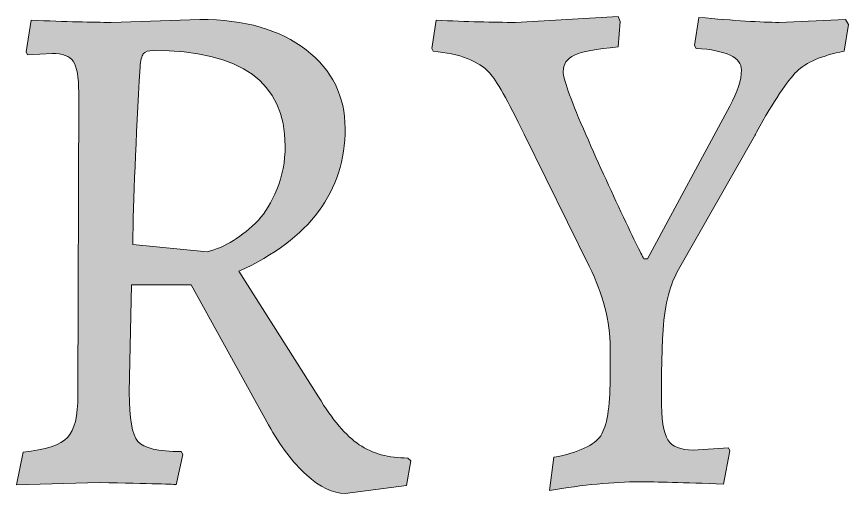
# Model space of a CAD drawing. Header units: inches. Extents: x 30.74 to 38.28, y -31.94 to -24.48.
# Drawn here: x 37.292 to 38.276, y -31.94 to -31.375 of the extents above; entities that cross this region are included whole.
import ezdxf

# ---------------------------------------------------------------- set-up
doc = ezdxf.new("R2010")
doc.units = ezdxf.units.IN
doc.header["$MEASUREMENT"] = 0
doc.layers.add('Layer 2', color=7, linetype='Continuous')

msp = doc.modelspace()

# ---------------------------------------------------------------- hatches: boundary and pattern name
at = {"layer": 'Layer 2', "true_color": 0xffffff}
h = msp.add_hatch(color=7, dxfattribs=at)
h.dxf.hatch_style = 2
edge = h.paths.add_edge_path()
edge.add_spline(control_points=[(37.63474, -31.41478), (37.66548, -31.43866), (37.68088, -31.46972), (37.68088, -31.50786), (37.68088, -31.58248), (37.63903, -31.63886), (37.55529, -31.67701), (37.55529, -31.67701), (37.64928, -31.82565), (37.64928, -31.82565), (37.6658, -31.85302), (37.6819, -31.87195), (37.69756, -31.88247), (37.71317, -31.89298), (37.73243, -31.89829), (37.75517, -31.89829), (37.75517, -31.89829), (37.75861, -31.90167), (37.75861, -31.90167), (37.75861, -31.90167), (37.75351, -31.93075), (37.75351, -31.93075), (37.75351, -31.93075), (37.68088, -31.94014), (37.68088, -31.94014), (37.66666, -31.94014), (37.65143, -31.93284), (37.63517, -31.91835), (37.61897, -31.90382), (37.604, -31.88402), (37.59032, -31.85897), (37.59032, -31.85897), (37.49891, -31.69326), (37.49891, -31.69326), (37.49891, -31.69326), (37.42805, -31.69326), (37.42805, -31.69326), (37.42805, -31.69326), (37.42547, -31.82051), (37.42547, -31.82051), (37.42547, -31.8513), (37.4289, -31.87067), (37.43572, -31.87861), (37.44253, -31.8866), (37.45964, -31.89057), (37.48695, -31.89057), (37.48695, -31.89057), (37.48867, -31.894), (37.48867, -31.894), (37.48867, -31.894), (37.48099, -31.92989), (37.48099, -31.92989), (37.48099, -31.9293), (37.45079, -31.92844), (37.39044, -31.92731), (37.39044, -31.92731), (37.29221, -31.92989), (37.29221, -31.92989), (37.29221, -31.92989), (37.29989, -31.89143), (37.29989, -31.89143), (37.32666, -31.88858), (37.34414, -31.88274), (37.3524, -31.87394), (37.36067, -31.86509), (37.3648, -31.84846), (37.3648, -31.82394), (37.3648, -31.82394), (37.36565, -31.46516), (37.36565, -31.46516), (37.36565, -31.44692), (37.36351, -31.43468), (37.35927, -31.42841), (37.35498, -31.42219), (37.34656, -31.41902), (37.33406, -31.41902), (37.33406, -31.41902), (37.30504, -31.42074), (37.30504, -31.42074), (37.30504, -31.42074), (37.30332, -31.4173), (37.30332, -31.4173), (37.30332, -31.4173), (37.30928, -31.37975), (37.30928, -31.37975), (37.35085, -31.38142), (37.38245, -31.38227), (37.40412, -31.38227), (37.40412, -31.38227), (37.50916, -31.37889), (37.50916, -31.37889), (37.56216, -31.37889), (37.604, -31.39086), (37.63474, -31.41478)], knot_values=[0, 0, 0, 0, 1, 1, 1, 2, 2, 2, 3, 3, 3, 4, 4, 4, 5, 5, 5, 6, 6, 6, 7, 7, 7, 8, 8, 8, 9, 9, 9, 10, 10, 10, 11, 11, 11, 12, 12, 12, 13, 13, 13, 14, 14, 14, 15, 15, 15, 16, 16, 16, 17, 17, 17, 18, 18, 18, 19, 19, 19, 20, 20, 20, 21, 21, 21, 22, 22, 22, 23, 23, 23, 24, 24, 24, 25, 25, 25, 26, 26, 26, 27, 27, 27, 28, 28, 28, 29, 29, 29, 30, 30, 30, 31, 31, 31, 31], degree=3, periodic=1)
edge = h.paths.add_edge_path()
edge.add_spline(control_points=[(37.60996, -31.52835), (37.60996, -31.4532), (37.55787, -31.41559), (37.45363, -31.41559), (37.44795, -31.41559), (37.44409, -31.41688), (37.4421, -31.41945), (37.44012, -31.42203), (37.43883, -31.42729), (37.43829, -31.43528), (37.43314, -31.5224), (37.4303, -31.59246), (37.42971, -31.64541), (37.42971, -31.64541), (37.51774, -31.65394), (37.51774, -31.65394), (37.53877, -31.64884), (37.559, -31.63629), (37.57836, -31.61639), (37.58635, -31.6078), (37.59359, -31.59573), (37.60014, -31.58007), (37.60668, -31.5644), (37.60996, -31.54718), (37.60996, -31.52835)], knot_values=[0, 0, 0, 0, 1, 1, 1, 2, 2, 2, 3, 3, 3, 4, 4, 4, 5, 5, 5, 6, 6, 6, 7, 7, 7, 8, 8, 8, 8], degree=3, periodic=1)
h = msp.add_hatch(color=7, dxfattribs=at)
h.dxf.hatch_style = 2
edge = h.paths.add_edge_path()
edge.add_spline(control_points=[(37.95211, -31.42117), (37.94331, -31.42546), (37.93891, -31.43184), (37.93891, -31.44038), (37.93891, -31.4489), (37.94685, -31.47154), (37.96278, -31.50829), (37.97877, -31.54503), (37.99455, -31.57991), (38.01021, -31.61295), (38.02587, -31.646), (38.03397, -31.66247), (38.03456, -31.66247), (38.03456, -31.66247), (38.03885, -31.66247), (38.03885, -31.66247), (38.03885, -31.66247), (38.13622, -31.48141), (38.13622, -31.48141), (38.14534, -31.46489), (38.1499, -31.45062), (38.1499, -31.43866), (38.1499, -31.42385), (38.13193, -31.41532), (38.09609, -31.41307), (38.09609, -31.41307), (38.09438, -31.40964), (38.09438, -31.40964), (38.09438, -31.40964), (38.09947, -31.37632), (38.09947, -31.37632), (38.14164, -31.38029), (38.17324, -31.38227), (38.19432, -31.38227), (38.19432, -31.38227), (38.27291, -31.37889), (38.27291, -31.37889), (38.27291, -31.37889), (38.27635, -31.38485), (38.27635, -31.38485), (38.27635, -31.38485), (38.27119, -31.41645), (38.27119, -31.41645), (38.24501, -31.4216), (38.22635, -31.42959), (38.21524, -31.44038), (38.20414, -31.45121), (38.18831, -31.47514), (38.16782, -31.51215), (38.16669, -31.5144), (38.16583, -31.51612), (38.16524, -31.51725), (38.16524, -31.51725), (38.07389, -31.67786), (38.07389, -31.67786), (38.06417, -31.69551), (38.05849, -31.7203), (38.05677, -31.75216), (38.05565, -31.77555), (38.05505, -31.80018), (38.05505, -31.82608), (38.05505, -31.852), (38.05763, -31.86895), (38.06278, -31.87689), (38.06788, -31.88488), (38.07786, -31.88885), (38.09266, -31.88885), (38.09266, -31.88885), (38.1345, -31.88633), (38.1345, -31.88633), (38.1345, -31.88633), (38.13622, -31.88971), (38.13622, -31.88971), (38.13622, -31.88971), (38.12855, -31.92903), (38.12855, -31.92903), (38.08124, -31.92731), (38.04824, -31.92646), (38.02947, -31.92646), (37.99814, -31.92646), (37.96252, -31.92989), (37.92266, -31.9367), (37.92266, -31.9367), (37.92781, -31.89744), (37.92781, -31.89744), (37.95737, -31.89175), (37.97593, -31.88316), (37.98333, -31.87179), (37.99073, -31.86042), (37.99444, -31.83821), (37.99444, -31.80516), (37.99444, -31.80516), (37.99444, -31.76756), (37.99444, -31.76756), (37.99444, -31.73623), (37.98617, -31.70409), (37.96965, -31.67105), (37.96965, -31.67105), (37.89278, -31.51473), (37.89278, -31.51473), (37.87341, -31.47487), (37.85973, -31.45062), (37.85174, -31.44209), (37.83865, -31.42787), (37.81644, -31.41934), (37.78511, -31.41645), (37.78511, -31.41645), (37.78339, -31.41307), (37.78339, -31.41307), (37.78339, -31.41307), (37.78855, -31.37975), (37.78855, -31.37975), (37.82497, -31.38142), (37.8563, -31.38227), (37.88253, -31.38227), (37.88253, -31.38227), (38.00382, -31.37546), (38.00382, -31.37546), (38.00382, -31.37546), (38.0064, -31.38142), (38.0064, -31.38142), (38.0064, -31.38142), (38.00382, -31.41135), (38.00382, -31.41135), (37.97818, -31.41361), (37.96096, -31.41688), (37.95211, -31.42117)], knot_values=[0, 0, 0, 0, 1, 1, 1, 2, 2, 2, 3, 3, 3, 4, 4, 4, 5, 5, 5, 6, 6, 6, 7, 7, 7, 8, 8, 8, 9, 9, 9, 10, 10, 10, 11, 11, 11, 12, 12, 12, 13, 13, 13, 14, 14, 14, 15, 15, 15, 16, 16, 16, 17, 17, 17, 18, 18, 18, 19, 19, 19, 20, 20, 20, 21, 21, 21, 22, 22, 22, 23, 23, 23, 24, 24, 24, 25, 25, 25, 26, 26, 26, 27, 27, 27, 28, 28, 28, 29, 29, 29, 30, 30, 30, 31, 31, 31, 32, 32, 32, 33, 33, 33, 34, 34, 34, 35, 35, 35, 36, 36, 36, 37, 37, 37, 38, 38, 38, 39, 39, 39, 40, 40, 40, 41, 41, 41, 42, 42, 42, 42], degree=3, periodic=1)

# ---------------------------------------------------------------- linework, layer by layer
at = {"layer": 'Layer 2', "lineweight": 0}
for points, knots in [([(37.63474, -31.41478), (37.66548, -31.43866), (37.68088, -31.46972), (37.68088, -31.50786), (37.68088, -31.58248), (37.63903, -31.63886), (37.55529, -31.67701), (37.55529, -31.67701), (37.64928, -31.82565), (37.64928, -31.82565), (37.6658, -31.85302), (37.6819, -31.87195), (37.69756, -31.88247), (37.71317, -31.89298), (37.73243, -31.89829), (37.75517, -31.89829), (37.75517, -31.89829), (37.75861, -31.90167), (37.75861, -31.90167), (37.75861, -31.90167), (37.75351, -31.93075), (37.75351, -31.93075), (37.75351, -31.93075), (37.68088, -31.94014), (37.68088, -31.94014), (37.66666, -31.94014), (37.65143, -31.93284), (37.63517, -31.91835), (37.61897, -31.90382), (37.604, -31.88402), (37.59032, -31.85897), (37.59032, -31.85897), (37.49891, -31.69326), (37.49891, -31.69326), (37.49891, -31.69326), (37.42805, -31.69326), (37.42805, -31.69326), (37.42805, -31.69326), (37.42547, -31.82051), (37.42547, -31.82051), (37.42547, -31.8513), (37.4289, -31.87067), (37.43572, -31.87861), (37.44253, -31.8866), (37.45964, -31.89057), (37.48695, -31.89057), (37.48695, -31.89057), (37.48867, -31.894), (37.48867, -31.894), (37.48867, -31.894), (37.48099, -31.92989), (37.48099, -31.92989), (37.48099, -31.9293), (37.45079, -31.92844), (37.39044, -31.92731), (37.39044, -31.92731), (37.29221, -31.92989), (37.29221, -31.92989), (37.29221, -31.92989), (37.29989, -31.89143), (37.29989, -31.89143), (37.32666, -31.88858), (37.34414, -31.88274), (37.3524, -31.87394), (37.36067, -31.86509), (37.3648, -31.84846), (37.3648, -31.82394), (37.3648, -31.82394), (37.36565, -31.46516), (37.36565, -31.46516), (37.36565, -31.44692), (37.36351, -31.43468), (37.35927, -31.42841), (37.35498, -31.42219), (37.34656, -31.41902), (37.33406, -31.41902), (37.33406, -31.41902), (37.30504, -31.42074), (37.30504, -31.42074), (37.30504, -31.42074), (37.30332, -31.4173), (37.30332, -31.4173), (37.30332, -31.4173), (37.30928, -31.37975), (37.30928, -31.37975), (37.35085, -31.38142), (37.38245, -31.38227), (37.40412, -31.38227), (37.40412, -31.38227), (37.50916, -31.37889), (37.50916, -31.37889), (37.56216, -31.37889), (37.604, -31.39086), (37.63474, -31.41478)], [0, 0, 0, 0, 1, 1, 1, 2, 2, 2, 3, 3, 3, 4, 4, 4, 5, 5, 5, 6, 6, 6, 7, 7, 7, 8, 8, 8, 9, 9, 9, 10, 10, 10, 11, 11, 11, 12, 12, 12, 13, 13, 13, 14, 14, 14, 15, 15, 15, 16, 16, 16, 17, 17, 17, 18, 18, 18, 19, 19, 19, 20, 20, 20, 21, 21, 21, 22, 22, 22, 23, 23, 23, 24, 24, 24, 25, 25, 25, 26, 26, 26, 27, 27, 27, 28, 28, 28, 29, 29, 29, 30, 30, 30, 31, 31, 31, 31]), ([(37.95211, -31.42117), (37.94331, -31.42546), (37.93891, -31.43184), (37.93891, -31.44038), (37.93891, -31.4489), (37.94685, -31.47154), (37.96278, -31.50829), (37.97877, -31.54503), (37.99455, -31.57991), (38.01021, -31.61295), (38.02587, -31.646), (38.03397, -31.66247), (38.03456, -31.66247), (38.03456, -31.66247), (38.03885, -31.66247), (38.03885, -31.66247), (38.03885, -31.66247), (38.13622, -31.48141), (38.13622, -31.48141), (38.14534, -31.46489), (38.1499, -31.45062), (38.1499, -31.43866), (38.1499, -31.42385), (38.13193, -31.41532), (38.09609, -31.41307), (38.09609, -31.41307), (38.09438, -31.40964), (38.09438, -31.40964), (38.09438, -31.40964), (38.09947, -31.37632), (38.09947, -31.37632), (38.14164, -31.38029), (38.17324, -31.38227), (38.19432, -31.38227), (38.19432, -31.38227), (38.27291, -31.37889), (38.27291, -31.37889), (38.27291, -31.37889), (38.27635, -31.38485), (38.27635, -31.38485), (38.27635, -31.38485), (38.27119, -31.41645), (38.27119, -31.41645), (38.24501, -31.4216), (38.22635, -31.42959), (38.21524, -31.44038), (38.20414, -31.45121), (38.18831, -31.47514), (38.16782, -31.51215), (38.16669, -31.5144), (38.16583, -31.51612), (38.16524, -31.51725), (38.16524, -31.51725), (38.07389, -31.67786), (38.07389, -31.67786), (38.06417, -31.69551), (38.05849, -31.7203), (38.05677, -31.75216), (38.05565, -31.77555), (38.05505, -31.80018), (38.05505, -31.82608), (38.05505, -31.852), (38.05763, -31.86895), (38.06278, -31.87689), (38.06788, -31.88488), (38.07786, -31.88885), (38.09266, -31.88885), (38.09266, -31.88885), (38.1345, -31.88633), (38.1345, -31.88633), (38.1345, -31.88633), (38.13622, -31.88971), (38.13622, -31.88971), (38.13622, -31.88971), (38.12855, -31.92903), (38.12855, -31.92903), (38.08124, -31.92731), (38.04824, -31.92646), (38.02947, -31.92646), (37.99814, -31.92646), (37.96252, -31.92989), (37.92266, -31.9367), (37.92266, -31.9367), (37.92781, -31.89744), (37.92781, -31.89744), (37.95737, -31.89175), (37.97593, -31.88316), (37.98333, -31.87179), (37.99073, -31.86042), (37.99444, -31.83821), (37.99444, -31.80516), (37.99444, -31.80516), (37.99444, -31.76756), (37.99444, -31.76756), (37.99444, -31.73623), (37.98617, -31.70409), (37.96965, -31.67105), (37.96965, -31.67105), (37.89278, -31.51473), (37.89278, -31.51473), (37.87341, -31.47487), (37.85973, -31.45062), (37.85174, -31.44209), (37.83865, -31.42787), (37.81644, -31.41934), (37.78511, -31.41645), (37.78511, -31.41645), (37.78339, -31.41307), (37.78339, -31.41307), (37.78339, -31.41307), (37.78855, -31.37975), (37.78855, -31.37975), (37.82497, -31.38142), (37.8563, -31.38227), (37.88253, -31.38227), (37.88253, -31.38227), (38.00382, -31.37546), (38.00382, -31.37546), (38.00382, -31.37546), (38.0064, -31.38142), (38.0064, -31.38142), (38.0064, -31.38142), (38.00382, -31.41135), (38.00382, -31.41135), (37.97818, -31.41361), (37.96096, -31.41688), (37.95211, -31.42117)], [0, 0, 0, 0, 1, 1, 1, 2, 2, 2, 3, 3, 3, 4, 4, 4, 5, 5, 5, 6, 6, 6, 7, 7, 7, 8, 8, 8, 9, 9, 9, 10, 10, 10, 11, 11, 11, 12, 12, 12, 13, 13, 13, 14, 14, 14, 15, 15, 15, 16, 16, 16, 17, 17, 17, 18, 18, 18, 19, 19, 19, 20, 20, 20, 21, 21, 21, 22, 22, 22, 23, 23, 23, 24, 24, 24, 25, 25, 25, 26, 26, 26, 27, 27, 27, 28, 28, 28, 29, 29, 29, 30, 30, 30, 31, 31, 31, 32, 32, 32, 33, 33, 33, 34, 34, 34, 35, 35, 35, 36, 36, 36, 37, 37, 37, 38, 38, 38, 39, 39, 39, 40, 40, 40, 41, 41, 41, 42, 42, 42, 42]), ([(37.60996, -31.52835), (37.60996, -31.4532), (37.55787, -31.41559), (37.45363, -31.41559), (37.44795, -31.41559), (37.44409, -31.41688), (37.4421, -31.41945), (37.44012, -31.42203), (37.43883, -31.42729), (37.43829, -31.43528), (37.43314, -31.5224), (37.4303, -31.59246), (37.42971, -31.64541), (37.42971, -31.64541), (37.51774, -31.65394), (37.51774, -31.65394), (37.53877, -31.64884), (37.559, -31.63629), (37.57836, -31.61639), (37.58635, -31.6078), (37.59359, -31.59573), (37.60014, -31.58007), (37.60668, -31.5644), (37.60996, -31.54718), (37.60996, -31.52835)], [0, 0, 0, 0, 1, 1, 1, 2, 2, 2, 3, 3, 3, 4, 4, 4, 5, 5, 5, 6, 6, 6, 7, 7, 7, 8, 8, 8, 8])]:
    msp.add_open_spline(points, degree=3, knots=knots, dxfattribs=at)

doc.saveas('drawing.dxf')
